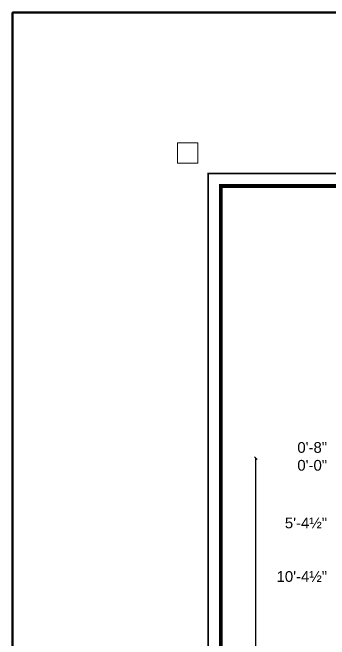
# Model space of a CAD drawing. Header units: inches. Extents: x 1259 to 4988, y 1085 to 3652.
# Drawn here: x 1259 to 1614, y 2950 to 3652 of the extents above; entities that cross this region are included whole.
import ezdxf

# ---------------------------------------------------------------- set-up
doc = ezdxf.new("R2010")
doc.units = ezdxf.units.IN
doc.header["$LTSCALE"] = 15
doc.header["$MEASUREMENT"] = 0
doc.header["$PDMODE"] = 2
for name, color, linetype, lineweight in [('A_Column', 1, 'Continuous', 50), ('PAGE BORDER', 252, 'Continuous', 9), ('TBlock', 7, 'Continuous', 13)]:
    doc.layers.add(name, color=color, linetype=linetype, lineweight=lineweight)
for name, color, linetype in [('DIMENSION', 160, 'Continuous'), ('TEXT', 160, 'Continuous'), ('Wall', 7, 'Continuous')]:
    doc.layers.add(name, color=color, linetype=linetype)
doc.styles.add('Arial', font='arial.ttf')
doc.styles.add('NARROW', font='swissc.ttf')
doc.dimstyles.new('RA-2', dxfattribs={"dimtxt": 7.5, "dimasz": 1, "dimexe": 6, "dimexo": 6, "dimgap": 0.5, "dimtad": 1, "dimzin": 3, "dimdsep": 46, "dimlunit": 4, "dimtxsty": 'NARROW', "dimblk": 'OBLIQUE', "dimcen": 0, "dimse1": 1, "dimse2": 1, "dimclrd": 8, "dimclrt": 256, "dimadec": 0, "dimazin": 0, "dimtfac": 0.6, "dimtix": 1, "dimtofl": 0, "dimtmove": 2, "dimatfit": 3, "dimfxl": 6, "dimfrac": 1, "dimtolj": 1, "dimtzin": 0, "dimlwd": -1, "dimarcsym": 0})

# ---------------------------------------------------------------- blocks, each defined once
blk = doc.blocks.new('_OBLIQUE')
at = {"color": 0, "linetype": 'ByBlock'}
blk.add_line((-0.5, -0.5), (0.5, 0.5), dxfattribs=at)
blk = doc.blocks.new('*D141')
at = {"layer": 'Defpoints', "color": 0, "transparency": 16777216}
for p in [(1531.16, 3153.28), (1666.91, 3153.28), (1717.69, 1832.8)]:
    blk.add_point(p, dxfattribs=at)
at = {"layer": 'DIMENSION', "color": 251, "transparency": 16777216}
blk.add_line((1531.16, 1832.8), (1531.16, 3153.28), dxfattribs=at)
at = {"layer": 'DIMENSION', "color": 251, "transparency": 16777216, "xscale": 3, "yscale": 3, "zscale": 3}
for p, rotation in [((1531.16, 3153.28), 90), ((1531.16, 1832.8), 270)]:
    blk.add_blockref('_OBLIQUE', p, dxfattribs=dict(at, rotation=rotation))
at = {"layer": 'DIMENSION', "transparency": 16777216, "insert": (1517.25, 2493.04), "char_height": 18, "attachment_point": 5, "rotation": 90, "style": 'NARROW'}
blk.add_mtext('\\A1;110\'-0{\\H0.6x;\\S1#2;}" [33.54]', dxfattribs=at)

msp = doc.modelspace()

# ---------------------------------------------------------------- linework, layer by layer
at = {"layer": 'A_Column'}
msp.add_lwpolyline([(3267.674, 1085.254), (1258.648, 1085.254), (1258.648, 3652.143), (3267.674, 3652.143)], close=True, dxfattribs=at)
at = {"layer": 'PAGE BORDER', "ltscale": 10, "const_width": 4.243}
msp.add_lwpolyline([(2948.736, 1341.019), (2948.736, 3457.906), (1492.027, 3457.906), (1492.027, 1341.019)], close=True, dxfattribs=at)
at = {"layer": 'TBlock', "color": 8}
msp.add_lwpolyline([(1443.543, 3483.574), (1466.359, 3483.574), (1466.359, 3506.39), (1443.543, 3506.39)], close=True, dxfattribs=at)
at = {"layer": 'Wall', "ltscale": 10, "const_width": 1.696}
msp.add_lwpolyline([(2962.88, 3472.05), (1477.883, 3472.05), (1477.883, 1326.875), (2962.88, 1326.875)], close=True, dxfattribs=at)

# ---------------------------------------------------------------- texts
at = {"layer": 'TEXT', "char_height": 12, "width": 109.86954, "attachment_point": 2, "style": 'Arial'}
for s, insert in [('\\pxqr;0\'-8"', (1556.264, 3171.275)), ('\\pxqr;0\'-0"', (1556.264, 3151.283)), ('\\pxqr;5\'-4½"', (1556.264, 3086.783)), ('\\pxqr;10\'-4½"', (1556.264, 3026.783))]:
    msp.add_mtext(s, dxfattribs=dict(at, insert=insert))

# ---------------------------------------------------------------- dimensions: what is measured, and where the dimension line sits
at = {"layer": 'DIMENSION'}
dim = msp.add_linear_dim(base=(1531.159, 3153.275), p1=(1717.688, 1832.797), p2=(1666.91, 3153.275), angle=90, dimstyle='RA-2', override={"dimtxt": 18, "dimasz": 3, "dimdec": 1, "dimclrd": 251}, dxfattribs=at)
dim.commit()
dim.dimension.update_dxf_attribs({"geometry": '*D141', "text_midpoint": (1517.245, 2493.036)})

doc.saveas('drawing.dxf')
